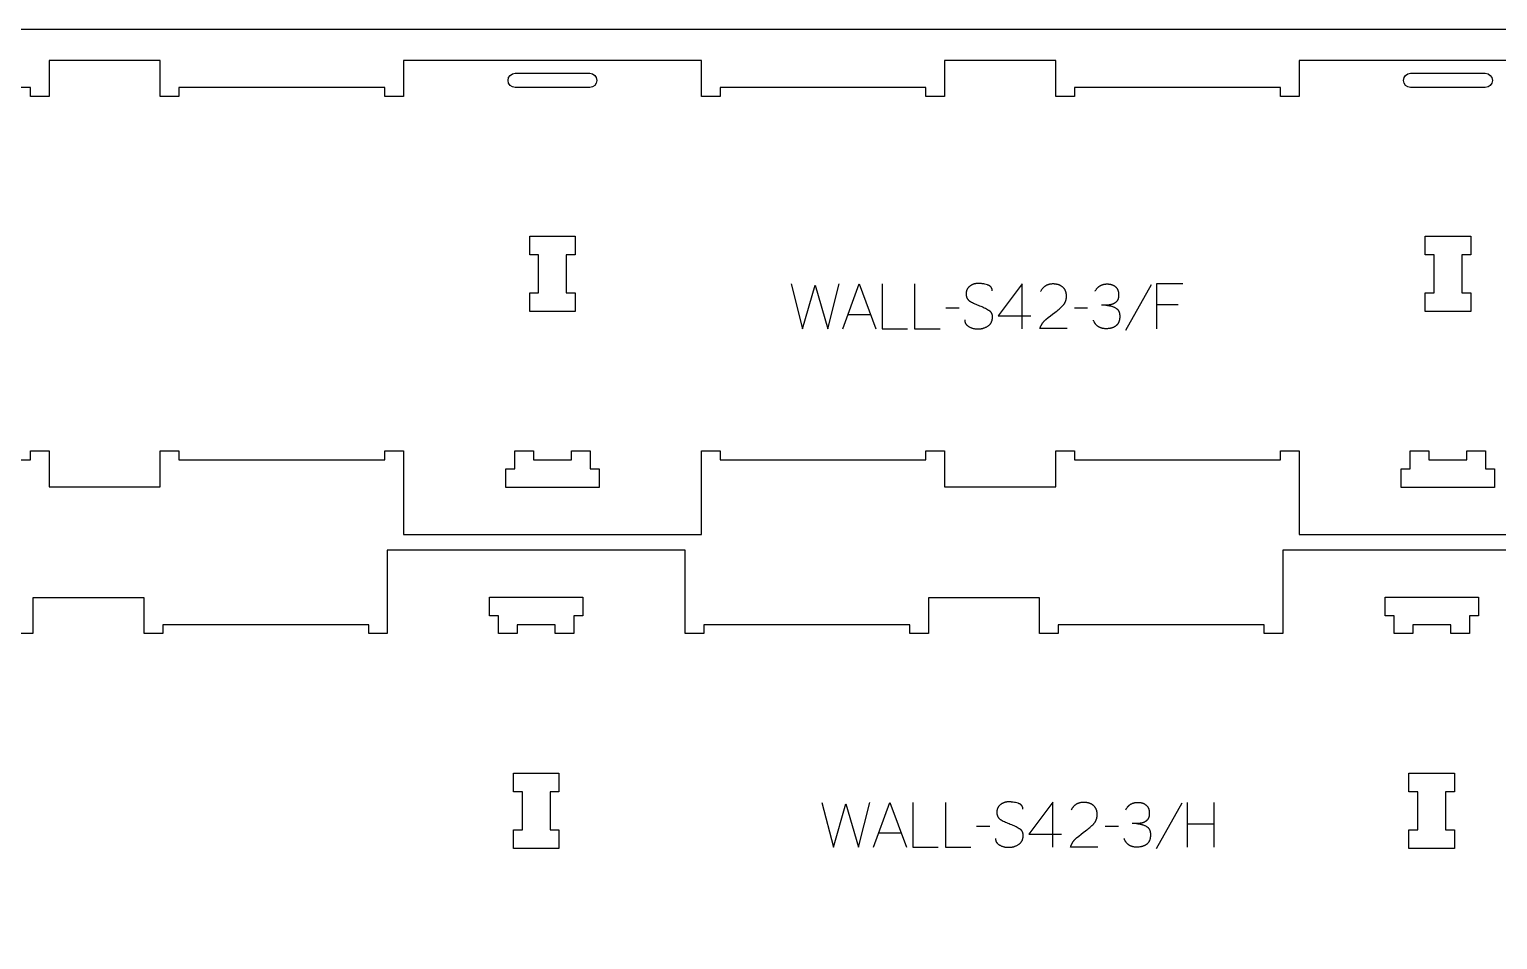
# Model space of a CAD drawing. Extents: x -13885 to -10701, y -19593 to -11999.
# Drawn here: x -12907 to -11924, y -15953 to -15343 of the extents above; entities that cross this region are included whole.
import ezdxf

# ---------------------------------------------------------------- set-up
doc = ezdxf.new("R2010")
doc.units = 0
for name, color, linetype in [('0_SHEET_SPRUCEPLY_2440X122', 1, 'CONTINUOUS'), ('1_ANYTOOL_1MMDEEP_LABELS_S', 2, 'CONTINUOUS'), ('3_ANYTOOL_CUTTHROUGH_INSID', 4, 'CONTINUOUS'), ('4_ANYTOOL_CUTTHROUGH_OUTSI', 5, 'CONTINUOUS')]:
    doc.layers.add(name, color=color, linetype=linetype)

msp = doc.modelspace()

# ---------------------------------------------------------------- linework, layer by layer
at = {"layer": '0_SHEET_SPRUCEPLY_2440X122'}
msp.add_lwpolyline([(-13513.11, -15343.28), (-13513.11, -16563.28), (-11073.11, -16563.28), (-11073.11, -15343.28)], close=True, dxfattribs=at)
at = {"layer": '1_ANYTOOL_1MMDEEP_LABELS_S'}
for points in [[(-12397.04, -15513.9), (-12389.32, -15543.9), (-12380.88, -15514.8), (-12372.39, -15543.9), (-12364.89, -15513.9)], [(-12362.32, -15543.9), (-12351.44, -15513.9), (-12340.38, -15543.9)], [(-12336.09, -15513.9), (-12336.09, -15543.9), (-12318.99, -15543.9)], [(-12314.28, -15513.9), (-12314.28, -15543.9), (-12297.18, -15543.9)], [(-12262.29, -15518.48), (-12262.3, -15518.3), (-12262.3, -15518.2), (-12262.31, -15518.11), (-12262.31, -15518.02), (-12262.32, -15517.93), (-12262.33, -15517.84), (-12262.35, -15517.76), (-12262.36, -15517.67), (-12262.37, -15517.58), (-12262.39, -15517.5), (-12262.41, -15517.42), (-12262.43, -15517.33), (-12262.45, -15517.25), (-12262.47, -15517.17), (-12262.5, -15517.09), (-12262.53, -15517.02), (-12262.55, -15516.94), (-12262.58, -15516.86), (-12262.61, -15516.79), (-12262.65, -15516.71), (-12262.68, -15516.64), (-12262.72, -15516.57), (-12262.76, -15516.5), (-12262.79, -15516.43), (-12262.84, -15516.36), (-12262.88, -15516.29), (-12262.92, -15516.22), (-12262.97, -15516.16), (-12263.01, -15516.09), (-12263.06, -15516.03), (-12263.11, -15515.97), (-12263.17, -15515.9), (-12263.22, -15515.84), (-12263.27, -15515.78), (-12263.33, -15515.72), (-12263.39, -15515.67), (-12263.45, -15515.61), (-12263.51, -15515.55), (-12263.57, -15515.5), (-12263.64, -15515.45), (-12263.71, -15515.39), (-12263.77, -15515.34), (-12263.84, -15515.29), (-12263.91, -15515.24), (-12263.99, -15515.19), (-12264.06, -15515.15), (-12264.14, -15515.1), (-12264.22, -15515.06), (-12264.3, -15515.01), (-12264.38, -15514.97), (-12264.46, -15514.93), (-12264.63, -15514.84), (-12264.8, -15514.77), (-12264.99, -15514.69), (-12265.18, -15514.62), (-12265.37, -15514.56), (-12265.57, -15514.5), (-12266.39, -15514.28), (-12267.18, -15514.09), (-12267.97, -15513.92), (-12268.74, -15513.79), (-12269.12, -15513.74), (-12269.5, -15513.69), (-12269.87, -15513.65), (-12270.24, -15513.61), (-12270.6, -15513.59), (-12270.97, -15513.57), (-12271.32, -15513.56), (-12271.68, -15513.55), (-12271.87, -15513.56), (-12272.07, -15513.56), (-12272.26, -15513.57), (-12272.45, -15513.58), (-12272.64, -15513.6), (-12272.83, -15513.62), (-12273.02, -15513.64), (-12273.2, -15513.67), (-12273.39, -15513.7), (-12273.57, -15513.73), (-12273.75, -15513.77), (-12273.94, -15513.81), (-12274.12, -15513.86), (-12274.29, -15513.9), (-12274.47, -15513.96), (-12274.65, -15514.01), (-12274.82, -15514.07), (-12275, -15514.13), (-12275.17, -15514.2), (-12275.34, -15514.27), (-12275.51, -15514.34), (-12275.68, -15514.42), (-12275.85, -15514.5), (-12276.01, -15514.58), (-12276.18, -15514.67), (-12276.34, -15514.76), (-12276.5, -15514.85), (-12276.66, -15514.95), (-12276.82, -15515.05), (-12276.98, -15515.16), (-12277.14, -15515.26), (-12277.29, -15515.38), (-12277.45, -15515.49), (-12277.6, -15515.61), (-12277.74, -15515.73), (-12277.88, -15515.86), (-12278.01, -15515.98), (-12278.14, -15516.11), (-12278.26, -15516.25), (-12278.38, -15516.38), (-12278.5, -15516.52), (-12278.6, -15516.67), (-12278.71, -15516.81), (-12278.81, -15516.96), (-12278.9, -15517.11), (-12278.99, -15517.27), (-12279.08, -15517.43), (-12279.16, -15517.59), (-12279.23, -15517.75), (-12279.3, -15517.92), (-12279.37, -15518.09), (-12279.43, -15518.26), (-12279.49, -15518.44), (-12279.54, -15518.62), (-12279.58, -15518.8), (-12279.62, -15518.99), (-12279.66, -15519.18), (-12279.69, -15519.37), (-12279.72, -15519.56), (-12279.74, -15519.76), (-12279.76, -15519.96), (-12279.77, -15520.17), (-12279.78, -15520.37), (-12279.78, -15520.58), (-12279.78, -15520.8), (-12279.77, -15521.01), (-12279.75, -15521.22), (-12279.74, -15521.42), (-12279.71, -15521.62), (-12279.68, -15521.82), (-12279.64, -15522.01), (-12279.6, -15522.2), (-12279.56, -15522.39), (-12279.5, -15522.57), (-12279.45, -15522.75), (-12279.38, -15522.92), (-12279.35, -15523.01), (-12279.31, -15523.09), (-12279.28, -15523.18), (-12279.24, -15523.26), (-12279.2, -15523.34), (-12279.16, -15523.42), (-12279.12, -15523.5), (-12279.07, -15523.58), (-12279.03, -15523.66), (-12278.98, -15523.74), (-12278.93, -15523.82), (-12278.88, -15523.89), (-12278.83, -15523.97), (-12278.78, -15524.04), (-12278.73, -15524.11), (-12278.67, -15524.19), (-12278.62, -15524.26), (-12278.56, -15524.33), (-12278.5, -15524.4), (-12278.44, -15524.47), (-12278.38, -15524.53), (-12278.32, -15524.6), (-12278.25, -15524.67), (-12278.19, -15524.73), (-12278.05, -15524.86), (-12277.91, -15524.98), (-12277.77, -15525.1), (-12277.61, -15525.21), (-12277.46, -15525.33), (-12277.29, -15525.44), (-12277.13, -15525.54), (-12276.95, -15525.64), (-12276.24, -15526.03), (-12275.5, -15526.41), (-12274.76, -15526.78), (-12273.99, -15527.14), (-12273.21, -15527.48), (-12272.42, -15527.81), (-12271.61, -15528.14), (-12270.78, -15528.45), (-12269.95, -15528.76), (-12269.15, -15529.09), (-12268.36, -15529.43), (-12267.6, -15529.79), (-12266.85, -15530.17), (-12266.13, -15530.56), (-12265.42, -15530.96), (-12264.74, -15531.38), (-12264.57, -15531.49), (-12264.41, -15531.61), (-12264.26, -15531.72), (-12264.18, -15531.78), (-12264.11, -15531.84), (-12264.04, -15531.91), (-12263.97, -15531.97), (-12263.9, -15532.03), (-12263.83, -15532.1), (-12263.76, -15532.16), (-12263.7, -15532.23), (-12263.64, -15532.3), (-12263.57, -15532.37), (-12263.51, -15532.44), (-12263.46, -15532.51), (-12263.4, -15532.58), (-12263.34, -15532.65), (-12263.29, -15532.73), (-12263.24, -15532.8), (-12263.18, -15532.88), (-12263.13, -15532.95), (-12263.09, -15533.03), (-12263.04, -15533.11), (-12262.99, -15533.19), (-12262.95, -15533.27), (-12262.91, -15533.35), (-12262.86, -15533.43), (-12262.83, -15533.52), (-12262.79, -15533.6), (-12262.75, -15533.69), (-12262.71, -15533.77), (-12262.68, -15533.86), (-12262.65, -15533.95), (-12262.62, -15534.04), (-12262.59, -15534.13), (-12262.56, -15534.22), (-12262.53, -15534.31), (-12262.49, -15534.5), (-12262.44, -15534.69), (-12262.41, -15534.89), (-12262.37, -15535.09), (-12262.35, -15535.29), (-12262.33, -15535.5), (-12262.32, -15535.71), (-12262.31, -15535.93), (-12262.31, -15536.15), (-12262.31, -15536.37), (-12262.32, -15536.6), (-12262.34, -15536.83), (-12262.36, -15537.06), (-12262.38, -15537.29), (-12262.42, -15537.51), (-12262.45, -15537.73), (-12262.49, -15537.95), (-12262.54, -15538.16), (-12262.59, -15538.37), (-12262.65, -15538.57), (-12262.71, -15538.77), (-12262.78, -15538.97), (-12262.85, -15539.16), (-12262.92, -15539.35), (-12263.01, -15539.54), (-12263.09, -15539.72), (-12263.18, -15539.9), (-12263.28, -15540.08), (-12263.38, -15540.25), (-12263.49, -15540.42), (-12263.6, -15540.58), (-12263.72, -15540.74), (-12263.84, -15540.9), (-12263.96, -15541.05), (-12264.1, -15541.2), (-12264.23, -15541.35), (-12264.38, -15541.49), (-12264.52, -15541.63), (-12264.67, -15541.76), (-12264.83, -15541.89), (-12264.99, -15542.02), (-12265.16, -15542.14), (-12265.33, -15542.26), (-12265.51, -15542.38), (-12265.87, -15542.6), (-12266.23, -15542.8), (-12266.6, -15543), (-12266.97, -15543.18), (-12267.35, -15543.34), (-12267.73, -15543.49), (-12267.92, -15543.56), (-12268.11, -15543.63), (-12268.3, -15543.69), (-12268.49, -15543.75), (-12268.69, -15543.81), (-12268.88, -15543.86), (-12269.08, -15543.91), (-12269.27, -15543.96), (-12269.47, -15544), (-12269.67, -15544.04), (-12269.87, -15544.08), (-12270.07, -15544.11), (-12270.27, -15544.14), (-12270.47, -15544.16), (-12270.88, -15544.2), (-12271.29, -15544.23), (-12271.7, -15544.24), (-12272.11, -15544.24), (-12272.52, -15544.23), (-12272.93, -15544.2), (-12273.33, -15544.16), (-12273.72, -15544.11), (-12274.11, -15544.04), (-12274.5, -15543.97), (-12274.88, -15543.88), (-12275.25, -15543.77), (-12275.63, -15543.66), (-12275.99, -15543.53), (-12276.36, -15543.39), (-12276.72, -15543.24), (-12277.07, -15543.07), (-12277.42, -15542.89), (-12277.77, -15542.7), (-12277.93, -15542.6), (-12278.1, -15542.49), (-12278.26, -15542.39), (-12278.41, -15542.28), (-12278.56, -15542.17), (-12278.7, -15542.05), (-12278.83, -15541.93), (-12278.97, -15541.81), (-12279.09, -15541.69), (-12279.21, -15541.56), (-12279.33, -15541.43), (-12279.44, -15541.3), (-12279.49, -15541.23), (-12279.54, -15541.16), (-12279.59, -15541.09), (-12279.64, -15541.02), (-12279.69, -15540.95), (-12279.73, -15540.88), (-12279.78, -15540.81), (-12279.82, -15540.74), (-12279.86, -15540.66), (-12279.91, -15540.59), (-12279.95, -15540.51), (-12279.98, -15540.44), (-12280.02, -15540.36), (-12280.06, -15540.29), (-12280.09, -15540.21), (-12280.12, -15540.13), (-12280.15, -15540.05), (-12280.18, -15539.97), (-12280.21, -15539.89), (-12280.24, -15539.81), (-12280.29, -15539.64), (-12280.34, -15539.48), (-12280.38, -15539.3), (-12280.41, -15539.13), (-12280.44, -15538.95), (-12280.47, -15538.77), (-12280.48, -15538.59), (-12280.5, -15538.41), (-12280.51, -15538.22), (-12280.51, -15538.03)], [(-12242.28, -15543.9), (-12242.24, -15513.85), (-12258.27, -15535.24)], [(-12212.07, -15543.85), (-12230.37, -15543.81), (-12230.22, -15543.36), (-12230.14, -15543.13), (-12230.06, -15542.91), (-12229.97, -15542.69), (-12229.88, -15542.47), (-12229.79, -15542.26), (-12229.69, -15542.05), (-12229.59, -15541.84), (-12229.49, -15541.63), (-12229.38, -15541.42), (-12229.27, -15541.22), (-12229.16, -15541.02), (-12229.04, -15540.82), (-12228.92, -15540.63), (-12228.8, -15540.43), (-12228.67, -15540.24), (-12228.54, -15540.05), (-12228.4, -15539.87), (-12228.26, -15539.68), (-12228.12, -15539.5), (-12227.97, -15539.32), (-12227.82, -15539.14), (-12227.67, -15538.97), (-12227.51, -15538.8), (-12227.35, -15538.63), (-12227.19, -15538.46), (-12227.02, -15538.3), (-12226.85, -15538.13), (-12226.68, -15537.97), (-12226.32, -15537.66), (-12224.84, -15536.44), (-12223.35, -15535.26), (-12221.84, -15534.1), (-12220.32, -15532.97), (-12219.56, -15532.41), (-12218.83, -15531.84), (-12218.12, -15531.26), (-12217.43, -15530.68), (-12216.76, -15530.08), (-12216.12, -15529.48), (-12215.49, -15528.87), (-12214.89, -15528.25), (-12214.75, -15528.1), (-12214.61, -15527.94), (-12214.47, -15527.78), (-12214.34, -15527.62), (-12214.22, -15527.45), (-12214.09, -15527.28), (-12213.98, -15527.11), (-12213.86, -15526.94), (-12213.75, -15526.77), (-12213.65, -15526.59), (-12213.55, -15526.41), (-12213.46, -15526.23), (-12213.37, -15526.04), (-12213.28, -15525.86), (-12213.2, -15525.67), (-12213.13, -15525.48), (-12213.05, -15525.29), (-12212.99, -15525.09), (-12212.93, -15524.9), (-12212.87, -15524.7), (-12212.82, -15524.49), (-12212.77, -15524.29), (-12212.72, -15524.08), (-12212.68, -15523.88), (-12212.65, -15523.66), (-12212.62, -15523.45), (-12212.59, -15523.24), (-12212.57, -15523.02), (-12212.56, -15522.8), (-12212.55, -15522.58), (-12212.54, -15522.35), (-12212.54, -15522.13), (-12212.54, -15521.88), (-12212.55, -15521.63), (-12212.56, -15521.39), (-12212.58, -15521.15), (-12212.6, -15520.91), (-12212.63, -15520.68), (-12212.66, -15520.46), (-12212.69, -15520.23), (-12212.74, -15520.01), (-12212.78, -15519.8), (-12212.84, -15519.58), (-12212.89, -15519.38), (-12212.95, -15519.17), (-12213.02, -15518.97), (-12213.09, -15518.77), (-12213.17, -15518.58), (-12213.25, -15518.39), (-12213.34, -15518.2), (-12213.43, -15518.02), (-12213.52, -15517.84), (-12213.63, -15517.67), (-12213.73, -15517.5), (-12213.84, -15517.33), (-12213.96, -15517.17), (-12214.08, -15517.01), (-12214.21, -15516.85), (-12214.34, -15516.7), (-12214.47, -15516.55), (-12214.61, -15516.41), (-12214.76, -15516.27), (-12214.91, -15516.13), (-12215.07, -15516), (-12215.22, -15515.87), (-12215.39, -15515.74), (-12215.55, -15515.62), (-12215.72, -15515.51), (-12215.89, -15515.39), (-12216.06, -15515.28), (-12216.24, -15515.18), (-12216.41, -15515.08), (-12216.59, -15514.98), (-12216.78, -15514.89), (-12216.96, -15514.8), (-12217.15, -15514.72), (-12217.34, -15514.64), (-12217.53, -15514.56), (-12217.73, -15514.49), (-12217.93, -15514.42), (-12218.13, -15514.36), (-12218.33, -15514.3), (-12218.54, -15514.24), (-12218.75, -15514.19), (-12218.96, -15514.15), (-12219.17, -15514.1), (-12219.39, -15514.06), (-12219.61, -15514.03), (-12219.83, -15514), (-12220.05, -15513.97), (-12220.28, -15513.95), (-12220.51, -15513.93), (-12220.74, -15513.92), (-12220.97, -15513.91), (-12221.45, -15513.9), (-12221.82, -15513.9), (-12222.18, -15513.92), (-12222.53, -15513.94), (-12222.88, -15513.98), (-12223.22, -15514.02), (-12223.55, -15514.08), (-12223.88, -15514.14), (-12224.2, -15514.22), (-12224.51, -15514.3), (-12224.67, -15514.35), (-12224.82, -15514.4), (-12224.97, -15514.45), (-12225.12, -15514.5), (-12225.27, -15514.56), (-12225.42, -15514.62), (-12225.56, -15514.68), (-12225.7, -15514.74), (-12225.85, -15514.81), (-12225.99, -15514.87), (-12226.12, -15514.94), (-12226.26, -15515.02), (-12226.4, -15515.09), (-12226.53, -15515.17), (-12226.66, -15515.25), (-12226.79, -15515.34), (-12226.92, -15515.42), (-12227.05, -15515.51), (-12227.17, -15515.6), (-12227.3, -15515.7), (-12227.42, -15515.79), (-12227.54, -15515.89), (-12227.66, -15515.99), (-12227.77, -15516.09), (-12227.89, -15516.2), (-12228, -15516.31), (-12228.12, -15516.42), (-12228.23, -15516.53), (-12228.33, -15516.65), (-12228.44, -15516.77), (-12228.55, -15516.89), (-12228.65, -15517.01), (-12228.86, -15517.26), (-12229.05, -15517.53), (-12229.24, -15517.8), (-12229.43, -15518.09), (-12229.6, -15518.38), (-12229.77, -15518.68), (-12229.94, -15519)], [(-12193.38, -15518.83), (-12193.22, -15518.52), (-12193.06, -15518.23), (-12192.89, -15517.95), (-12192.71, -15517.67), (-12192.52, -15517.41), (-12192.33, -15517.15), (-12192.14, -15516.91), (-12192.04, -15516.79), (-12191.94, -15516.67), (-12191.83, -15516.56), (-12191.73, -15516.44), (-12191.62, -15516.33), (-12191.51, -15516.23), (-12191.4, -15516.12), (-12191.29, -15516.02), (-12191.18, -15515.92), (-12191.06, -15515.82), (-12190.95, -15515.73), (-12190.83, -15515.64), (-12190.71, -15515.55), (-12190.59, -15515.46), (-12190.47, -15515.37), (-12190.34, -15515.29), (-12190.22, -15515.21), (-12190.09, -15515.13), (-12189.96, -15515.05), (-12189.83, -15514.98), (-12189.7, -15514.91), (-12189.57, -15514.84), (-12189.43, -15514.78), (-12189.29, -15514.71), (-12189.16, -15514.65), (-12189.02, -15514.59), (-12188.88, -15514.53), (-12188.73, -15514.48), (-12188.59, -15514.43), (-12188.44, -15514.38), (-12188.3, -15514.33), (-12188.15, -15514.29), (-12187.84, -15514.21), (-12187.53, -15514.13), (-12187.22, -15514.07), (-12186.9, -15514.02), (-12186.57, -15513.97), (-12186.23, -15513.94), (-12185.89, -15513.92), (-12185.55, -15513.9), (-12185.19, -15513.9), (-12184.98, -15513.9), (-12184.78, -15513.91), (-12184.57, -15513.91), (-12184.37, -15513.93), (-12184.17, -15513.94), (-12183.97, -15513.96), (-12183.77, -15513.99), (-12183.58, -15514.02), (-12183.39, -15514.05), (-12183.2, -15514.08), (-12183.02, -15514.12), (-12182.83, -15514.16), (-12182.65, -15514.21), (-12182.47, -15514.26), (-12182.3, -15514.31), (-12182.12, -15514.37), (-12181.95, -15514.43), (-12181.79, -15514.49), (-12181.62, -15514.56), (-12181.46, -15514.63), (-12181.29, -15514.71), (-12181.14, -15514.79), (-12180.98, -15514.87), (-12180.83, -15514.96), (-12180.68, -15515.05), (-12180.53, -15515.14), (-12180.38, -15515.24), (-12180.24, -15515.34), (-12180.1, -15515.45), (-12179.96, -15515.56), (-12179.82, -15515.67), (-12179.69, -15515.78), (-12179.56, -15515.9), (-12179.43, -15516.03), (-12179.31, -15516.15), (-12179.19, -15516.28), (-12179.08, -15516.41), (-12178.97, -15516.55), (-12178.86, -15516.68), (-12178.76, -15516.83), (-12178.66, -15516.97), (-12178.57, -15517.12), (-12178.48, -15517.27), (-12178.4, -15517.42), (-12178.32, -15517.58), (-12178.24, -15517.74), (-12178.17, -15517.9), (-12178.11, -15518.07), (-12178.04, -15518.23), (-12177.99, -15518.41), (-12177.93, -15518.58), (-12177.88, -15518.76), (-12177.83, -15518.94), (-12177.79, -15519.13), (-12177.76, -15519.31), (-12177.72, -15519.5), (-12177.69, -15519.7), (-12177.67, -15519.89), (-12177.65, -15520.09), (-12177.63, -15520.3), (-12177.62, -15520.5), (-12177.61, -15520.71), (-12177.61, -15520.93), (-12177.61, -15521.48), (-12177.63, -15521.82), (-12177.65, -15522.14), (-12177.68, -15522.45), (-12177.72, -15522.75), (-12177.75, -15522.9), (-12177.77, -15523.04), (-12177.8, -15523.18), (-12177.83, -15523.32), (-12177.86, -15523.46), (-12177.9, -15523.59), (-12177.94, -15523.73), (-12177.97, -15523.85), (-12178.02, -15523.98), (-12178.06, -15524.1), (-12178.11, -15524.22), (-12178.16, -15524.34), (-12178.21, -15524.46), (-12178.26, -15524.57), (-12178.31, -15524.68), (-12178.37, -15524.79), (-12178.43, -15524.9), (-12178.49, -15525), (-12178.56, -15525.1), (-12178.63, -15525.2), (-12178.69, -15525.29), (-12178.77, -15525.38), (-12178.91, -15525.56), (-12179.06, -15525.73), (-12179.22, -15525.9), (-12179.38, -15526.06), (-12179.46, -15526.14), (-12179.54, -15526.21), (-12179.63, -15526.28), (-12179.71, -15526.36), (-12179.8, -15526.43), (-12179.88, -15526.49), (-12179.97, -15526.56), (-12180.06, -15526.63), (-12180.15, -15526.69), (-12180.24, -15526.75), (-12180.34, -15526.81), (-12180.43, -15526.87), (-12180.52, -15526.93), (-12180.62, -15526.98), (-12180.72, -15527.04), (-12180.81, -15527.09), (-12180.91, -15527.14), (-12181.01, -15527.19), (-12181.11, -15527.23), (-12181.22, -15527.28), (-12181.32, -15527.32), (-12181.42, -15527.36), (-12181.64, -15527.44), (-12181.85, -15527.51), (-12182.07, -15527.58), (-12182.29, -15527.65), (-12182.51, -15527.71), (-12182.74, -15527.76), (-12182.96, -15527.81), (-12183.19, -15527.86), (-12183.42, -15527.9), (-12183.65, -15527.94), (-12183.89, -15527.97), (-12184.13, -15528), (-12184.37, -15528.03), (-12184.61, -15528.05), (-12184.85, -15528.06), (-12185.1, -15528.08), (-12185.34, -15528.08), (-12189.05, -15528.13)], [(-12134.58, -15513.9), (-12152.24, -15513.9), (-12152.24, -15543.9)], [(-12155.84, -15514.37), (-12173.02, -15545.14)], [(-12284.54, -15530.01), (-12293.32, -15530.1)], [(-12198.35, -15530.01), (-12207.14, -15530.1)], [(-12186.27, -15528.13), (-12185.83, -15528.15), (-12185.4, -15528.19), (-12184.97, -15528.24), (-12184.54, -15528.3), (-12184.12, -15528.37), (-12183.71, -15528.45), (-12183.3, -15528.54), (-12182.89, -15528.65), (-12182.49, -15528.76), (-12182.09, -15528.88), (-12181.7, -15529.02), (-12181.31, -15529.17), (-12180.92, -15529.32), (-12180.54, -15529.49), (-12180.17, -15529.67), (-12179.79, -15529.86), (-12179.61, -15529.96), (-12179.44, -15530.07), (-12179.35, -15530.12), (-12179.27, -15530.18), (-12179.18, -15530.23), (-12179.1, -15530.29), (-12179.02, -15530.35), (-12178.94, -15530.41), (-12178.86, -15530.47), (-12178.79, -15530.54), (-12178.71, -15530.6), (-12178.64, -15530.66), (-12178.57, -15530.73), (-12178.5, -15530.8), (-12178.43, -15530.87), (-12178.36, -15530.94), (-12178.3, -15531.01), (-12178.23, -15531.08), (-12178.17, -15531.15), (-12178.11, -15531.23), (-12178.05, -15531.3), (-12177.99, -15531.38), (-12177.94, -15531.46), (-12177.88, -15531.54), (-12177.83, -15531.62), (-12177.77, -15531.7), (-12177.72, -15531.79), (-12177.67, -15531.87), (-12177.62, -15531.96), (-12177.58, -15532.04), (-12177.53, -15532.13), (-12177.49, -15532.22), (-12177.44, -15532.31), (-12177.4, -15532.4), (-12177.36, -15532.49), (-12177.32, -15532.59), (-12177.25, -15532.78), (-12177.19, -15532.98), (-12177.13, -15533.18), (-12177.07, -15533.38), (-12177.02, -15533.59), (-12176.98, -15533.81), (-12176.94, -15534.03), (-12176.91, -15534.26), (-12176.88, -15534.49), (-12176.86, -15534.72), (-12176.85, -15534.96), (-12176.84, -15535.21), (-12176.84, -15535.45), (-12176.84, -15535.73), (-12176.85, -15536.01), (-12176.86, -15536.28), (-12176.88, -15536.54), (-12176.9, -15536.8), (-12176.92, -15537.05), (-12176.96, -15537.3), (-12176.99, -15537.55), (-12177.03, -15537.79), (-12177.08, -15538.02), (-12177.13, -15538.25), (-12177.19, -15538.47), (-12177.25, -15538.69), (-12177.31, -15538.91), (-12177.38, -15539.12), (-12177.46, -15539.32), (-12177.54, -15539.52), (-12177.62, -15539.72), (-12177.71, -15539.91), (-12177.81, -15540.09), (-12177.91, -15540.27), (-12178.01, -15540.45), (-12178.12, -15540.62), (-12178.24, -15540.78), (-12178.35, -15540.94), (-12178.48, -15541.1), (-12178.61, -15541.25), (-12178.67, -15541.32), (-12178.74, -15541.39), (-12178.81, -15541.46), (-12178.88, -15541.53), (-12178.95, -15541.6), (-12179.02, -15541.67), (-12179.1, -15541.74), (-12179.17, -15541.8), (-12179.32, -15541.93), (-12179.48, -15542.05), (-12179.64, -15542.17), (-12179.8, -15542.28), (-12179.97, -15542.39), (-12180.14, -15542.49), (-12180.32, -15542.6), (-12180.5, -15542.69), (-12180.68, -15542.79), (-12180.86, -15542.88), (-12181.05, -15542.97), (-12181.24, -15543.05), (-12181.44, -15543.13), (-12181.64, -15543.2), (-12181.84, -15543.27), (-12182.05, -15543.34), (-12182.26, -15543.4), (-12182.47, -15543.46), (-12182.69, -15543.52), (-12182.91, -15543.57), (-12183.13, -15543.62), (-12183.36, -15543.66), (-12183.59, -15543.71), (-12183.83, -15543.74), (-12184.06, -15543.77), (-12184.55, -15543.83), (-12185.05, -15543.87), (-12185.57, -15543.89), (-12186.09, -15543.9), (-12186.48, -15543.89), (-12186.85, -15543.88), (-12187.22, -15543.85), (-12187.58, -15543.81), (-12187.93, -15543.76), (-12188.1, -15543.73), (-12188.27, -15543.7), (-12188.44, -15543.66), (-12188.61, -15543.63), (-12188.77, -15543.58), (-12188.93, -15543.54), (-12189.09, -15543.5), (-12189.25, -15543.45), (-12189.41, -15543.4), (-12189.57, -15543.34), (-12189.72, -15543.28), (-12189.87, -15543.22), (-12190.02, -15543.16), (-12190.17, -15543.1), (-12190.31, -15543.03), (-12190.46, -15542.96), (-12190.6, -15542.88), (-12190.74, -15542.81), (-12190.88, -15542.73), (-12191.01, -15542.65), (-12191.15, -15542.56), (-12191.28, -15542.47), (-12191.41, -15542.38), (-12191.54, -15542.29), (-12191.66, -15542.19), (-12191.79, -15542.09), (-12191.91, -15541.99), (-12192.03, -15541.89), (-12192.15, -15541.78), (-12192.27, -15541.67), (-12192.38, -15541.56), (-12192.5, -15541.44), (-12192.61, -15541.32), (-12192.72, -15541.2), (-12192.82, -15541.08), (-12192.93, -15540.95), (-12193.03, -15540.82), (-12193.13, -15540.69), (-12193.23, -15540.56), (-12193.33, -15540.42), (-12193.43, -15540.28), (-12193.52, -15540.13), (-12193.61, -15539.99), (-12193.7, -15539.84), (-12193.88, -15539.53), (-12194.04, -15539.22), (-12194.2, -15538.89), (-12194.35, -15538.55), (-12194.49, -15538.2)], [(-12137.75, -15527.87), (-12152.24, -15527.87)], [(-12358.85, -15534.34), (-12343.94, -15534.34)], [(-12258.27, -15535.24), (-12236.49, -15535.24)], [(-12376.46, -15861.3), (-12368.74, -15891.3), (-12360.3, -15862.2), (-12351.82, -15891.3), (-12344.32, -15861.3)], [(-12341.74, -15891.3), (-12330.86, -15861.3), (-12319.8, -15891.3)], [(-12315.52, -15861.3), (-12315.52, -15891.3), (-12298.42, -15891.3)], [(-12293.7, -15861.3), (-12293.7, -15891.3), (-12276.6, -15891.3)], [(-12241.72, -15865.88), (-12241.72, -15865.7), (-12241.72, -15865.6), (-12241.73, -15865.51), (-12241.74, -15865.42), (-12241.74, -15865.33), (-12241.75, -15865.24), (-12241.77, -15865.16), (-12241.78, -15865.07), (-12241.8, -15864.98), (-12241.81, -15864.9), (-12241.83, -15864.82), (-12241.85, -15864.73), (-12241.87, -15864.65), (-12241.9, -15864.57), (-12241.92, -15864.49), (-12241.95, -15864.42), (-12241.97, -15864.34), (-12242, -15864.26), (-12242.04, -15864.19), (-12242.07, -15864.11), (-12242.1, -15864.04), (-12242.14, -15863.97), (-12242.18, -15863.9), (-12242.22, -15863.83), (-12242.26, -15863.76), (-12242.3, -15863.69), (-12242.34, -15863.62), (-12242.39, -15863.56), (-12242.44, -15863.49), (-12242.48, -15863.43), (-12242.53, -15863.37), (-12242.59, -15863.3), (-12242.64, -15863.24), (-12242.7, -15863.18), (-12242.75, -15863.13), (-12242.81, -15863.07), (-12242.87, -15863.01), (-12242.93, -15862.96), (-12243, -15862.9), (-12243.06, -15862.85), (-12243.13, -15862.79), (-12243.2, -15862.74), (-12243.26, -15862.69), (-12243.34, -15862.64), (-12243.41, -15862.59), (-12243.48, -15862.55), (-12243.56, -15862.5), (-12243.64, -15862.46), (-12243.72, -15862.41), (-12243.8, -15862.37), (-12243.88, -15862.33), (-12244.05, -15862.24), (-12244.23, -15862.17), (-12244.41, -15862.09), (-12244.6, -15862.02), (-12244.79, -15861.96), (-12244.99, -15861.9), (-12245.81, -15861.68), (-12246.6, -15861.49), (-12247.39, -15861.32), (-12248.16, -15861.19), (-12248.54, -15861.14), (-12248.92, -15861.09), (-12249.29, -15861.05), (-12249.66, -15861.01), (-12250.02, -15860.99), (-12250.39, -15860.97), (-12250.75, -15860.96), (-12251.1, -15860.96), (-12251.3, -15860.96), (-12251.49, -15860.96), (-12251.68, -15860.97), (-12251.87, -15860.98), (-12252.06, -15861), (-12252.25, -15861.02), (-12252.44, -15861.04), (-12252.63, -15861.07), (-12252.81, -15861.1), (-12252.99, -15861.13), (-12253.18, -15861.17), (-12253.36, -15861.21), (-12253.54, -15861.26), (-12253.72, -15861.3), (-12253.89, -15861.36), (-12254.07, -15861.41), (-12254.24, -15861.47), (-12254.42, -15861.53), (-12254.59, -15861.6), (-12254.76, -15861.67), (-12254.93, -15861.74), (-12255.1, -15861.82), (-12255.27, -15861.9), (-12255.43, -15861.98), (-12255.6, -15862.07), (-12255.76, -15862.16), (-12255.92, -15862.25), (-12256.08, -15862.35), (-12256.24, -15862.45), (-12256.4, -15862.56), (-12256.56, -15862.66), (-12256.72, -15862.78), (-12256.87, -15862.89), (-12257.02, -15863.01), (-12257.16, -15863.13), (-12257.3, -15863.26), (-12257.43, -15863.38), (-12257.56, -15863.51), (-12257.68, -15863.65), (-12257.8, -15863.79), (-12257.92, -15863.93), (-12258.03, -15864.07), (-12258.13, -15864.21), (-12258.23, -15864.36), (-12258.32, -15864.51), (-12258.41, -15864.67), (-12258.5, -15864.83), (-12258.58, -15864.99), (-12258.65, -15865.15), (-12258.73, -15865.32), (-12258.79, -15865.49), (-12258.85, -15865.66), (-12258.91, -15865.84), (-12258.96, -15866.02), (-12259, -15866.2), (-12259.05, -15866.39), (-12259.08, -15866.58), (-12259.11, -15866.77), (-12259.14, -15866.96), (-12259.16, -15867.16), (-12259.18, -15867.36), (-12259.19, -15867.57), (-12259.2, -15867.77), (-12259.2, -15867.98), (-12259.2, -15868.2), (-12259.19, -15868.41), (-12259.18, -15868.62), (-12259.16, -15868.82), (-12259.13, -15869.02), (-12259.1, -15869.22), (-12259.07, -15869.41), (-12259.02, -15869.6), (-12258.98, -15869.79), (-12258.92, -15869.97), (-12258.87, -15870.15), (-12258.8, -15870.32), (-12258.77, -15870.41), (-12258.73, -15870.49), (-12258.7, -15870.58), (-12258.66, -15870.66), (-12258.62, -15870.74), (-12258.58, -15870.82), (-12258.54, -15870.9), (-12258.49, -15870.98), (-12258.45, -15871.06), (-12258.4, -15871.14), (-12258.35, -15871.22), (-12258.31, -15871.29), (-12258.26, -15871.37), (-12258.2, -15871.44), (-12258.15, -15871.51), (-12258.1, -15871.59), (-12258.04, -15871.66), (-12257.98, -15871.73), (-12257.92, -15871.8), (-12257.86, -15871.87), (-12257.8, -15871.93), (-12257.74, -15872), (-12257.68, -15872.07), (-12257.61, -15872.13), (-12257.47, -15872.26), (-12257.33, -15872.38), (-12257.19, -15872.5), (-12257.04, -15872.62), (-12256.88, -15872.73), (-12256.71, -15872.84), (-12256.55, -15872.94), (-12256.37, -15873.04), (-12255.66, -15873.43), (-12254.93, -15873.81), (-12254.18, -15874.18), (-12253.42, -15874.54), (-12252.64, -15874.88), (-12251.84, -15875.21), (-12251.03, -15875.54), (-12250.2, -15875.85), (-12249.38, -15876.16), (-12248.57, -15876.49), (-12247.78, -15876.83), (-12247.02, -15877.19), (-12246.27, -15877.57), (-12245.55, -15877.96), (-12244.84, -15878.36), (-12244.16, -15878.78), (-12243.99, -15878.89), (-12243.83, -15879.01), (-12243.68, -15879.12), (-12243.6, -15879.18), (-12243.53, -15879.24), (-12243.46, -15879.31), (-12243.39, -15879.37), (-12243.32, -15879.43), (-12243.25, -15879.5), (-12243.18, -15879.56), (-12243.12, -15879.63), (-12243.06, -15879.7), (-12243, -15879.77), (-12242.94, -15879.84), (-12242.88, -15879.91), (-12242.82, -15879.98), (-12242.76, -15880.05), (-12242.71, -15880.13), (-12242.66, -15880.2), (-12242.6, -15880.28), (-12242.55, -15880.35), (-12242.51, -15880.43), (-12242.46, -15880.51), (-12242.41, -15880.59), (-12242.37, -15880.67), (-12242.33, -15880.75), (-12242.29, -15880.83), (-12242.25, -15880.92), (-12242.21, -15881), (-12242.17, -15881.09), (-12242.14, -15881.17), (-12242.1, -15881.26), (-12242.07, -15881.35), (-12242.04, -15881.44), (-12242.01, -15881.53), (-12241.98, -15881.62), (-12241.95, -15881.71), (-12241.91, -15881.9), (-12241.86, -15882.09), (-12241.83, -15882.29), (-12241.8, -15882.49), (-12241.77, -15882.69), (-12241.75, -15882.9), (-12241.74, -15883.11), (-12241.73, -15883.33), (-12241.73, -15883.55), (-12241.73, -15883.77), (-12241.74, -15884), (-12241.76, -15884.23), (-12241.78, -15884.46), (-12241.81, -15884.69), (-12241.84, -15884.91), (-12241.87, -15885.13), (-12241.91, -15885.35), (-12241.96, -15885.56), (-12242.01, -15885.77), (-12242.07, -15885.97), (-12242.13, -15886.17), (-12242.2, -15886.37), (-12242.27, -15886.56), (-12242.34, -15886.75), (-12242.43, -15886.94), (-12242.51, -15887.12), (-12242.6, -15887.3), (-12242.7, -15887.48), (-12242.8, -15887.65), (-12242.91, -15887.82), (-12243.02, -15887.98), (-12243.14, -15888.14), (-12243.26, -15888.3), (-12243.39, -15888.45), (-12243.52, -15888.6), (-12243.65, -15888.75), (-12243.8, -15888.89), (-12243.94, -15889.03), (-12244.09, -15889.16), (-12244.25, -15889.29), (-12244.41, -15889.42), (-12244.58, -15889.54), (-12244.75, -15889.66), (-12244.93, -15889.78), (-12245.29, -15890), (-12245.65, -15890.2), (-12246.02, -15890.4), (-12246.39, -15890.58), (-12246.77, -15890.74), (-12247.15, -15890.89), (-12247.34, -15890.96), (-12247.53, -15891.03), (-12247.72, -15891.09), (-12247.91, -15891.15), (-12248.11, -15891.21), (-12248.3, -15891.26), (-12248.5, -15891.31), (-12248.69, -15891.36), (-12248.89, -15891.4), (-12249.09, -15891.44), (-12249.29, -15891.48), (-12249.49, -15891.51), (-12249.69, -15891.54), (-12249.89, -15891.56), (-12250.3, -15891.6), (-12250.71, -15891.63), (-12251.12, -15891.64), (-12251.54, -15891.64), (-12251.94, -15891.63), (-12252.35, -15891.6), (-12252.75, -15891.56), (-12253.14, -15891.51), (-12253.53, -15891.44), (-12253.92, -15891.37), (-12254.3, -15891.28), (-12254.68, -15891.17), (-12255.05, -15891.06), (-12255.42, -15890.93), (-12255.78, -15890.79), (-12256.14, -15890.64), (-12256.49, -15890.47), (-12256.84, -15890.29), (-12257.19, -15890.1), (-12257.36, -15890), (-12257.52, -15889.89), (-12257.68, -15889.79), (-12257.83, -15889.68), (-12257.98, -15889.57), (-12258.12, -15889.45), (-12258.26, -15889.33), (-12258.39, -15889.21), (-12258.51, -15889.09), (-12258.63, -15888.96), (-12258.75, -15888.83), (-12258.86, -15888.7), (-12258.91, -15888.63), (-12258.96, -15888.56), (-12259.01, -15888.49), (-12259.06, -15888.42), (-12259.11, -15888.35), (-12259.16, -15888.28), (-12259.2, -15888.21), (-12259.24, -15888.14), (-12259.29, -15888.06), (-12259.33, -15887.99), (-12259.37, -15887.92), (-12259.4, -15887.84), (-12259.44, -15887.76), (-12259.48, -15887.69), (-12259.51, -15887.61), (-12259.54, -15887.53), (-12259.58, -15887.45), (-12259.61, -15887.37), (-12259.63, -15887.29), (-12259.66, -15887.21), (-12259.71, -15887.04), (-12259.76, -15886.88), (-12259.8, -15886.7), (-12259.83, -15886.53), (-12259.86, -15886.35), (-12259.89, -15886.17), (-12259.91, -15885.99), (-12259.92, -15885.81), (-12259.93, -15885.62), (-12259.93, -15885.43)], [(-12221.7, -15891.3), (-12221.66, -15861.26), (-12237.69, -15882.64)], [(-12191.49, -15891.26), (-12209.79, -15891.21), (-12209.64, -15890.76), (-12209.56, -15890.53), (-12209.48, -15890.31), (-12209.39, -15890.09), (-12209.3, -15889.87), (-12209.21, -15889.66), (-12209.12, -15889.45), (-12209.02, -15889.24), (-12208.91, -15889.03), (-12208.81, -15888.82), (-12208.69, -15888.62), (-12208.58, -15888.42), (-12208.46, -15888.22), (-12208.34, -15888.03), (-12208.22, -15887.83), (-12208.09, -15887.64), (-12207.96, -15887.45), (-12207.82, -15887.27), (-12207.68, -15887.08), (-12207.54, -15886.9), (-12207.39, -15886.72), (-12207.24, -15886.55), (-12207.09, -15886.37), (-12206.93, -15886.2), (-12206.77, -15886.03), (-12206.61, -15885.86), (-12206.44, -15885.7), (-12206.27, -15885.54), (-12206.1, -15885.38), (-12205.74, -15885.06), (-12204.26, -15883.85), (-12202.77, -15882.66), (-12201.26, -15881.5), (-12199.74, -15880.37), (-12198.98, -15879.81), (-12198.25, -15879.24), (-12197.54, -15878.66), (-12196.85, -15878.08), (-12196.18, -15877.48), (-12195.54, -15876.88), (-12194.92, -15876.27), (-12194.32, -15875.66), (-12194.17, -15875.5), (-12194.03, -15875.34), (-12193.89, -15875.18), (-12193.76, -15875.02), (-12193.64, -15874.85), (-12193.51, -15874.68), (-12193.4, -15874.51), (-12193.28, -15874.34), (-12193.18, -15874.17), (-12193.07, -15873.99), (-12192.97, -15873.81), (-12192.88, -15873.63), (-12192.79, -15873.44), (-12192.7, -15873.26), (-12192.62, -15873.07), (-12192.55, -15872.88), (-12192.48, -15872.69), (-12192.41, -15872.49), (-12192.35, -15872.3), (-12192.29, -15872.1), (-12192.24, -15871.89), (-12192.19, -15871.69), (-12192.14, -15871.48), (-12192.11, -15871.28), (-12192.07, -15871.07), (-12192.04, -15870.85), (-12192.02, -15870.64), (-12191.99, -15870.42), (-12191.98, -15870.2), (-12191.97, -15869.98), (-12191.96, -15869.75), (-12191.96, -15869.53), (-12191.96, -15869.28), (-12191.97, -15869.03), (-12191.98, -15868.79), (-12192, -15868.55), (-12192.02, -15868.31), (-12192.05, -15868.08), (-12192.08, -15867.86), (-12192.12, -15867.63), (-12192.16, -15867.41), (-12192.2, -15867.2), (-12192.26, -15866.98), (-12192.31, -15866.78), (-12192.38, -15866.57), (-12192.44, -15866.37), (-12192.51, -15866.17), (-12192.59, -15865.98), (-12192.67, -15865.79), (-12192.76, -15865.6), (-12192.85, -15865.42), (-12192.95, -15865.24), (-12193.05, -15865.07), (-12193.15, -15864.9), (-12193.26, -15864.73), (-12193.38, -15864.57), (-12193.5, -15864.41), (-12193.63, -15864.25), (-12193.76, -15864.1), (-12193.89, -15863.95), (-12194.03, -15863.81), (-12194.18, -15863.67), (-12194.33, -15863.53), (-12194.49, -15863.4), (-12194.65, -15863.27), (-12194.81, -15863.14), (-12194.97, -15863.02), (-12195.14, -15862.91), (-12195.31, -15862.79), (-12195.48, -15862.68), (-12195.66, -15862.58), (-12195.83, -15862.48), (-12196.01, -15862.38), (-12196.2, -15862.29), (-12196.38, -15862.2), (-12196.57, -15862.12), (-12196.76, -15862.04), (-12196.95, -15861.96), (-12197.15, -15861.89), (-12197.35, -15861.82), (-12197.55, -15861.76), (-12197.75, -15861.7), (-12197.96, -15861.64), (-12198.17, -15861.59), (-12198.38, -15861.55), (-12198.59, -15861.5), (-12198.81, -15861.46), (-12199.03, -15861.43), (-12199.25, -15861.4), (-12199.47, -15861.37), (-12199.7, -15861.35), (-12199.93, -15861.33), (-12200.16, -15861.32), (-12200.4, -15861.31), (-12200.87, -15861.3), (-12201.24, -15861.3), (-12201.6, -15861.32), (-12201.95, -15861.34), (-12202.3, -15861.38), (-12202.64, -15861.42), (-12202.97, -15861.48), (-12203.3, -15861.54), (-12203.62, -15861.62), (-12203.93, -15861.7), (-12204.09, -15861.75), (-12204.24, -15861.8), (-12204.39, -15861.85), (-12204.54, -15861.9), (-12204.69, -15861.96), (-12204.84, -15862.02), (-12204.98, -15862.08), (-12205.13, -15862.14), (-12205.27, -15862.21), (-12205.41, -15862.27), (-12205.55, -15862.35), (-12205.68, -15862.42), (-12205.82, -15862.49), (-12205.95, -15862.57), (-12206.08, -15862.65), (-12206.21, -15862.74), (-12206.34, -15862.82), (-12206.47, -15862.91), (-12206.59, -15863), (-12206.72, -15863.1), (-12206.84, -15863.19), (-12206.96, -15863.29), (-12207.08, -15863.39), (-12207.2, -15863.49), (-12207.31, -15863.6), (-12207.42, -15863.71), (-12207.54, -15863.82), (-12207.65, -15863.93), (-12207.76, -15864.05), (-12207.86, -15864.17), (-12207.97, -15864.29), (-12208.07, -15864.41), (-12208.28, -15864.66), (-12208.47, -15864.93), (-12208.66, -15865.2), (-12208.85, -15865.49), (-12209.02, -15865.78), (-12209.19, -15866.08), (-12209.36, -15866.4)], [(-12172.8, -15866.23), (-12172.64, -15865.92), (-12172.48, -15865.63), (-12172.31, -15865.35), (-12172.13, -15865.07), (-12171.95, -15864.81), (-12171.76, -15864.55), (-12171.56, -15864.31), (-12171.46, -15864.19), (-12171.36, -15864.07), (-12171.25, -15863.96), (-12171.15, -15863.84), (-12171.04, -15863.73), (-12170.93, -15863.63), (-12170.82, -15863.52), (-12170.71, -15863.42), (-12170.6, -15863.32), (-12170.48, -15863.22), (-12170.37, -15863.13), (-12170.25, -15863.04), (-12170.13, -15862.95), (-12170.01, -15862.86), (-12169.89, -15862.77), (-12169.76, -15862.69), (-12169.64, -15862.61), (-12169.51, -15862.53), (-12169.38, -15862.45), (-12169.25, -15862.38), (-12169.12, -15862.31), (-12168.99, -15862.24), (-12168.85, -15862.18), (-12168.72, -15862.11), (-12168.58, -15862.05), (-12168.44, -15861.99), (-12168.3, -15861.93), (-12168.15, -15861.88), (-12168.01, -15861.83), (-12167.86, -15861.78), (-12167.72, -15861.73), (-12167.57, -15861.69), (-12167.26, -15861.61), (-12166.96, -15861.53), (-12166.64, -15861.47), (-12166.32, -15861.42), (-12165.99, -15861.38), (-12165.66, -15861.34), (-12165.32, -15861.32), (-12164.97, -15861.3), (-12164.62, -15861.3), (-12164.4, -15861.3), (-12164.2, -15861.31), (-12163.99, -15861.31), (-12163.79, -15861.33), (-12163.59, -15861.34), (-12163.39, -15861.36), (-12163.19, -15861.39), (-12163, -15861.42), (-12162.81, -15861.45), (-12162.62, -15861.48), (-12162.44, -15861.52), (-12162.25, -15861.56), (-12162.07, -15861.61), (-12161.89, -15861.66), (-12161.72, -15861.71), (-12161.55, -15861.77), (-12161.37, -15861.83), (-12161.21, -15861.89), (-12161.04, -15861.96), (-12160.88, -15862.03), (-12160.72, -15862.11), (-12160.56, -15862.19), (-12160.4, -15862.27), (-12160.25, -15862.36), (-12160.1, -15862.45), (-12159.95, -15862.54), (-12159.8, -15862.64), (-12159.66, -15862.74), (-12159.52, -15862.85), (-12159.38, -15862.96), (-12159.24, -15863.07), (-12159.11, -15863.18), (-12158.98, -15863.3), (-12158.85, -15863.43), (-12158.73, -15863.55), (-12158.61, -15863.68), (-12158.5, -15863.81), (-12158.39, -15863.95), (-12158.28, -15864.08), (-12158.18, -15864.23), (-12158.09, -15864.37), (-12157.99, -15864.52), (-12157.91, -15864.67), (-12157.82, -15864.82), (-12157.74, -15864.98), (-12157.67, -15865.14), (-12157.59, -15865.3), (-12157.53, -15865.47), (-12157.46, -15865.63), (-12157.41, -15865.81), (-12157.35, -15865.98), (-12157.3, -15866.16), (-12157.26, -15866.34), (-12157.21, -15866.53), (-12157.18, -15866.71), (-12157.14, -15866.9), (-12157.11, -15867.1), (-12157.09, -15867.29), (-12157.07, -15867.49), (-12157.05, -15867.7), (-12157.04, -15867.9), (-12157.03, -15868.11), (-12157.03, -15868.33), (-12157.03, -15868.88), (-12157.05, -15869.22), (-12157.07, -15869.54), (-12157.1, -15869.85), (-12157.14, -15870.15), (-12157.17, -15870.3), (-12157.19, -15870.44), (-12157.22, -15870.59), (-12157.25, -15870.72), (-12157.28, -15870.86), (-12157.32, -15870.99), (-12157.36, -15871.13), (-12157.4, -15871.25), (-12157.44, -15871.38), (-12157.48, -15871.5), (-12157.53, -15871.63), (-12157.58, -15871.74), (-12157.63, -15871.86), (-12157.68, -15871.97), (-12157.74, -15872.08), (-12157.79, -15872.19), (-12157.85, -15872.3), (-12157.92, -15872.4), (-12157.98, -15872.5), (-12158.05, -15872.6), (-12158.12, -15872.69), (-12158.19, -15872.78), (-12158.33, -15872.96), (-12158.48, -15873.13), (-12158.64, -15873.3), (-12158.8, -15873.46), (-12158.88, -15873.54), (-12158.96, -15873.61), (-12159.05, -15873.68), (-12159.13, -15873.76), (-12159.22, -15873.83), (-12159.31, -15873.89), (-12159.39, -15873.96), (-12159.48, -15874.03), (-12159.57, -15874.09), (-12159.66, -15874.15), (-12159.76, -15874.21), (-12159.85, -15874.27), (-12159.95, -15874.33), (-12160.04, -15874.38), (-12160.14, -15874.44), (-12160.24, -15874.49), (-12160.33, -15874.54), (-12160.43, -15874.59), (-12160.54, -15874.63), (-12160.64, -15874.68), (-12160.74, -15874.72), (-12160.85, -15874.76), (-12161.06, -15874.84), (-12161.27, -15874.91), (-12161.49, -15874.98), (-12161.71, -15875.05), (-12161.93, -15875.11), (-12162.16, -15875.16), (-12162.38, -15875.21), (-12162.61, -15875.26), (-12162.84, -15875.3), (-12163.07, -15875.34), (-12163.31, -15875.37), (-12163.55, -15875.4), (-12163.79, -15875.43), (-12164.03, -15875.45), (-12164.27, -15875.46), (-12164.52, -15875.48), (-12164.77, -15875.48), (-12168.47, -15875.53)], [(-12135.26, -15861.77), (-12152.44, -15892.54)], [(-12131.79, -15861.3), (-12131.79, -15891.3)], [(-12113.49, -15891.3), (-12113.49, -15861.3)], [(-12263.96, -15877.41), (-12272.74, -15877.5)], [(-12177.77, -15877.41), (-12186.56, -15877.5)], [(-12165.69, -15875.53), (-12165.25, -15875.55), (-12164.82, -15875.59), (-12164.39, -15875.64), (-12163.96, -15875.7), (-12163.54, -15875.77), (-12163.13, -15875.85), (-12162.72, -15875.94), (-12162.31, -15876.05), (-12161.91, -15876.16), (-12161.51, -15876.29), (-12161.12, -15876.42), (-12160.73, -15876.57), (-12160.34, -15876.72), (-12159.96, -15876.89), (-12159.59, -15877.07), (-12159.22, -15877.26), (-12159.03, -15877.36), (-12158.86, -15877.47), (-12158.77, -15877.52), (-12158.69, -15877.58), (-12158.6, -15877.63), (-12158.52, -15877.69), (-12158.44, -15877.75), (-12158.36, -15877.81), (-12158.29, -15877.87), (-12158.21, -15877.94), (-12158.14, -15878), (-12158.06, -15878.06), (-12157.99, -15878.13), (-12157.92, -15878.2), (-12157.85, -15878.27), (-12157.79, -15878.34), (-12157.72, -15878.41), (-12157.66, -15878.48), (-12157.59, -15878.55), (-12157.53, -15878.63), (-12157.47, -15878.71), (-12157.41, -15878.78), (-12157.36, -15878.86), (-12157.3, -15878.94), (-12157.25, -15879.02), (-12157.19, -15879.1), (-12157.14, -15879.19), (-12157.09, -15879.27), (-12157.04, -15879.36), (-12157, -15879.44), (-12156.95, -15879.53), (-12156.91, -15879.62), (-12156.87, -15879.71), (-12156.82, -15879.8), (-12156.78, -15879.89), (-12156.75, -15879.99), (-12156.67, -15880.18), (-12156.61, -15880.38), (-12156.55, -15880.58), (-12156.49, -15880.78), (-12156.44, -15881), (-12156.4, -15881.21), (-12156.36, -15881.43), (-12156.33, -15881.66), (-12156.3, -15881.89), (-12156.28, -15882.12), (-12156.27, -15882.36), (-12156.26, -15882.61), (-12156.26, -15882.86), (-12156.26, -15883.13), (-12156.27, -15883.41), (-12156.28, -15883.68), (-12156.3, -15883.94), (-12156.32, -15884.2), (-12156.35, -15884.45), (-12156.38, -15884.7), (-12156.41, -15884.95), (-12156.45, -15885.19), (-12156.5, -15885.42), (-12156.55, -15885.65), (-12156.61, -15885.87), (-12156.67, -15886.09), (-12156.73, -15886.31), (-12156.8, -15886.52), (-12156.88, -15886.72), (-12156.96, -15886.92), (-12157.04, -15887.12), (-12157.13, -15887.31), (-12157.23, -15887.49), (-12157.33, -15887.67), (-12157.43, -15887.85), (-12157.54, -15888.02), (-12157.66, -15888.18), (-12157.78, -15888.34), (-12157.9, -15888.5), (-12158.03, -15888.65), (-12158.09, -15888.72), (-12158.16, -15888.79), (-12158.23, -15888.87), (-12158.3, -15888.93), (-12158.37, -15889), (-12158.44, -15889.07), (-12158.52, -15889.14), (-12158.59, -15889.2), (-12158.74, -15889.33), (-12158.9, -15889.45), (-12159.06, -15889.57), (-12159.23, -15889.68), (-12159.39, -15889.79), (-12159.56, -15889.89), (-12159.74, -15890), (-12159.92, -15890.09), (-12160.1, -15890.19), (-12160.28, -15890.28), (-12160.47, -15890.37), (-12160.67, -15890.45), (-12160.86, -15890.53), (-12161.06, -15890.6), (-12161.26, -15890.67), (-12161.47, -15890.74), (-12161.68, -15890.81), (-12161.89, -15890.86), (-12162.11, -15890.92), (-12162.33, -15890.97), (-12162.55, -15891.02), (-12162.78, -15891.07), (-12163.01, -15891.11), (-12163.25, -15891.14), (-12163.48, -15891.17), (-12163.97, -15891.23), (-12164.47, -15891.27), (-12164.99, -15891.29), (-12165.52, -15891.3), (-12165.9, -15891.29), (-12166.27, -15891.28), (-12166.64, -15891.25), (-12167, -15891.21), (-12167.35, -15891.16), (-12167.52, -15891.13), (-12167.69, -15891.1), (-12167.86, -15891.06), (-12168.03, -15891.03), (-12168.19, -15890.99), (-12168.35, -15890.94), (-12168.52, -15890.9), (-12168.67, -15890.85), (-12168.83, -15890.8), (-12168.99, -15890.74), (-12169.14, -15890.68), (-12169.29, -15890.62), (-12169.44, -15890.56), (-12169.59, -15890.5), (-12169.73, -15890.43), (-12169.88, -15890.36), (-12170.02, -15890.28), (-12170.16, -15890.21), (-12170.3, -15890.13), (-12170.43, -15890.05), (-12170.57, -15889.96), (-12170.7, -15889.87), (-12170.83, -15889.78), (-12170.96, -15889.69), (-12171.09, -15889.59), (-12171.21, -15889.49), (-12171.33, -15889.39), (-12171.45, -15889.29), (-12171.57, -15889.18), (-12171.69, -15889.07), (-12171.8, -15888.96), (-12171.92, -15888.84), (-12172.03, -15888.73), (-12172.14, -15888.6), (-12172.24, -15888.48), (-12172.35, -15888.35), (-12172.45, -15888.22), (-12172.55, -15888.09), (-12172.65, -15887.96), (-12172.75, -15887.82), (-12172.85, -15887.68), (-12172.94, -15887.54), (-12173.03, -15887.39), (-12173.12, -15887.24), (-12173.3, -15886.93), (-12173.46, -15886.62), (-12173.62, -15886.29), (-12173.77, -15885.95), (-12173.92, -15885.6)], [(-12113.49, -15876), (-12131.79, -15876)], [(-12338.27, -15881.74), (-12323.36, -15881.74)], [(-12237.69, -15882.64), (-12215.92, -15882.64)]]:
    msp.add_lwpolyline(points, dxfattribs=at)
at = {"layer": '3_ANYTOOL_CUTTHROUGH_INSID', "color": 4}
for points in [[(-12581.94, -15372.74), (-12531.94, -15372.74, -1), (-12531.94, -15382.24), (-12581.94, -15382.24, -1)], [(-11981.94, -15372.74), (-11931.94, -15372.74, -1), (-11931.94, -15382.24), (-11981.94, -15382.24, -1)]]:
    msp.add_lwpolyline(points, format="xyb", close=True, dxfattribs=at)
for points in [[(-12566.19, -15519.78), (-12566.19, -15494.28), (-12572.19, -15494.28), (-12572.19, -15481.78), (-12541.69, -15481.78), (-12541.69, -15494.28), (-12547.69, -15494.28), (-12547.69, -15519.78), (-12541.69, -15519.78), (-12541.69, -15532.28), (-12572.19, -15532.28), (-12572.19, -15519.78)], [(-11966.19, -15519.78), (-11966.19, -15494.28), (-11972.19, -15494.28), (-11972.19, -15481.78), (-11941.69, -15481.78), (-11941.69, -15494.28), (-11947.69, -15494.28), (-11947.69, -15519.78), (-11941.69, -15519.78), (-11941.69, -15532.28), (-11972.19, -15532.28), (-11972.19, -15519.78)], [(-12544.19, -15631.74), (-12544.19, -15625.74), (-12531.69, -15625.74), (-12531.69, -15637.74), (-12525.69, -15637.74), (-12525.69, -15650.24), (-12588.19, -15650.24), (-12588.19, -15637.74), (-12582.19, -15637.74), (-12582.19, -15625.74), (-12569.69, -15625.74), (-12569.69, -15631.74)], [(-11944.19, -15631.74), (-11944.19, -15625.74), (-11931.69, -15625.74), (-11931.69, -15637.74), (-11925.69, -15637.74), (-11925.69, -15650.24), (-11988.19, -15650.24), (-11988.19, -15637.74), (-11982.19, -15637.74), (-11982.19, -15625.74), (-11969.69, -15625.74), (-11969.69, -15631.74)], [(-12580.59, -15742.24), (-12580.59, -15748.24), (-12593.09, -15748.24), (-12593.09, -15736.24), (-12599.09, -15736.24), (-12599.09, -15723.74), (-12536.59, -15723.74), (-12536.59, -15736.24), (-12542.59, -15736.24), (-12542.59, -15748.24), (-12555.09, -15748.24), (-12555.09, -15742.24)], [(-11980.59, -15742.24), (-11980.59, -15748.24), (-11993.09, -15748.24), (-11993.09, -15736.24), (-11999.09, -15736.24), (-11999.09, -15723.74), (-11936.59, -15723.74), (-11936.59, -15736.24), (-11942.59, -15736.24), (-11942.59, -15748.24), (-11955.09, -15748.24), (-11955.09, -15742.24)], [(-12558.59, -15854.19), (-12558.59, -15879.69), (-12552.59, -15879.69), (-12552.59, -15892.19), (-12583.09, -15892.19), (-12583.09, -15879.69), (-12577.09, -15879.69), (-12577.09, -15854.19), (-12583.09, -15854.19), (-12583.09, -15841.69), (-12552.59, -15841.69), (-12552.59, -15854.19)], [(-11958.59, -15854.19), (-11958.59, -15879.69), (-11952.59, -15879.69), (-11952.59, -15892.19), (-11983.09, -15892.19), (-11983.09, -15879.69), (-11977.09, -15879.69), (-11977.09, -15854.19), (-11983.09, -15854.19), (-11983.09, -15841.69), (-11952.59, -15841.69), (-11952.59, -15854.19)]]:
    msp.add_lwpolyline(points, close=True, dxfattribs=at)
at = {"layer": '4_ANYTOOL_CUTTHROUGH_OUTSI', "color": 5}
for points in [[(-11857.19, -15364.24), (-12056.69, -15364.24), (-12056.69, -15388.24), (-12069.19, -15388.24), (-12069.19, -15382.24), (-12207.19, -15382.24), (-12207.19, -15388.24), (-12219.69, -15388.24), (-12219.69, -15364.24), (-12294.19, -15364.24), (-12294.19, -15388.24), (-12306.69, -15388.24), (-12306.69, -15382.24), (-12406.94, -15382.24), (-12444.69, -15382.24), (-12444.69, -15388.24), (-12457.19, -15388.24), (-12457.19, -15364.24), (-12656.69, -15364.24), (-12656.69, -15388.24), (-12669.19, -15388.24), (-12669.19, -15382.24), (-12807.19, -15382.24), (-12807.19, -15388.24), (-12819.69, -15388.24), (-12819.69, -15364.24), (-12894.19, -15364.24), (-12894.19, -15388.24), (-12906.69, -15388.24), (-12906.69, -15382.24), (-13044.69, -15382.24)], [(-13044.69, -15631.74), (-12906.69, -15631.74), (-12906.69, -15625.74), (-12894.19, -15625.74), (-12894.19, -15649.74), (-12819.69, -15649.74), (-12819.69, -15625.74), (-12807.19, -15625.74), (-12807.19, -15631.74), (-12669.19, -15631.74), (-12669.19, -15625.74), (-12656.69, -15625.74), (-12656.69, -15625.99), (-12656.69, -15681.74), (-12457.19, -15681.74), (-12457.19, -15625.74), (-12444.69, -15625.74), (-12444.69, -15631.74), (-12406.94, -15631.74), (-12306.69, -15631.74), (-12306.69, -15625.74), (-12294.19, -15625.74), (-12294.19, -15649.74), (-12219.69, -15649.74), (-12219.69, -15625.74), (-12207.19, -15625.74), (-12207.19, -15631.74), (-12069.19, -15631.74), (-12069.19, -15625.74), (-12056.69, -15625.74), (-12056.69, -15681.74), (-11857.19, -15681.74)], [(-11868.09, -15692.24), (-12067.59, -15692.24), (-12067.59, -15748.24), (-12080.09, -15748.24), (-12080.09, -15742.24), (-12218.09, -15742.24), (-12218.09, -15748.24), (-12230.59, -15748.24), (-12230.59, -15724.24), (-12305.09, -15724.24), (-12305.09, -15748.24), (-12317.59, -15748.24), (-12317.59, -15742.24), (-12455.59, -15742.24), (-12455.59, -15748.24), (-12468.09, -15748.24), (-12468.09, -15692.24), (-12667.59, -15692.24), (-12667.59, -15748.24), (-12680.09, -15748.24), (-12680.09, -15742.24), (-12717.84, -15742.24), (-12818.09, -15742.24), (-12818.09, -15748.24), (-12830.59, -15748.24), (-12830.59, -15724.24), (-12905.09, -15724.24), (-12905.09, -15748.24), (-12917.59, -15748.24)]]:
    msp.add_lwpolyline(points, dxfattribs=at)

doc.saveas('drawing.dxf')
